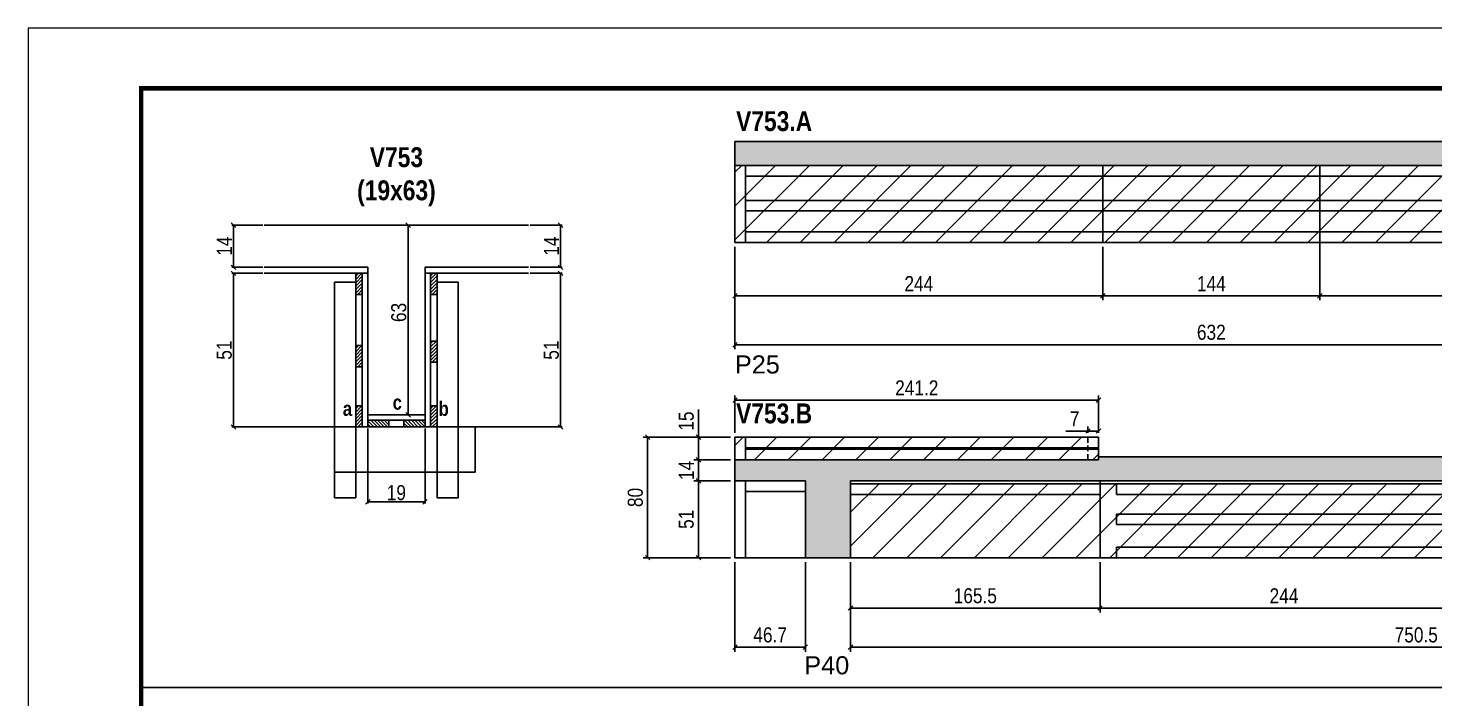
# Model space of a CAD drawing. Extents: x 3309 to 9563, y -2522 to 14608.
# Drawn here: x 8078 to 9011, y 9568 to 10014 of the extents above; entities that cross this region are included whole.
import ezdxf

# ---------------------------------------------------------------- set-up
doc = ezdxf.new("R2010")
doc.units = 0
doc.header["$PDMODE"] = 35
doc.header["$PDSIZE"] = -10
doc.linetypes.add('DASHED', pattern=[0.75, 0.5, -0.25])
doc.linetypes.add('HIDDEN', pattern=[0.375, 0.25, -0.125])
for name, color, linetype in [('5', 5, 'Continuous'), ('COTA', 241, 'Continuous'), ('detalhes', 4, 'Continuous'), ('NOMENCLATURA', 7, 'Continuous'), ('Painéis', 200, 'Continuous'), ('SARR_2.2x7', 40, 'Continuous'), ('SARR_3.5x7', 81, 'Continuous')]:
    doc.layers.add(name, color=color, linetype=linetype)
for name, color, linetype, lineweight in [('CONCRETO', 251, 'Continuous', 25), ('Folhas', 255, 'Continuous', 9), ('Hachura', 251, 'Continuous', 9), ('SARRAFO DE PRESSAO', 251, 'DASHED', 9)]:
    doc.layers.add(name, color=color, linetype=linetype, lineweight=lineweight)
doc.styles.add('COTA TECNICA', font='techl___.ttf', dxfattribs={"height": 10})
doc.styles.add('COTA TECNICA 2X', font='techl___.ttf', dxfattribs={"height": 10})
doc.styles.get("Standard").update_dxf_attribs({"font": 'arial.ttf'})
doc.styles.add('TECNICA', font='techb___.ttf', dxfattribs={"height": 10})
doc.dimstyles.new('PAINEL', dxfattribs={"dimtxt": 10, "dimasz": 3, "dimexe": 3, "dimexo": 3, "dimgap": 3, "dimtad": 1, "dimdec": 1, "dimzin": 12, "dimdsep": 46, "dimtxsty": 'COTA TECNICA', "dimblk1": 'OBLIQUE', "dimblk2": 'OBLIQUE', "dimsah": 1, "dimcen": 0.9, "dimclrd": 4, "dimclre": 4, "dimclrt": 240, "dimadec": 1, "dimazin": 3, "dimtfac": 1, "dimtdec": 1, "dimtmove": 0, "dimatfit": 3, "dimfxl": 1, "dimtolj": 1, "dimtzin": 12, "dimarcsym": 0})
doc.dimstyles.new('SECAO', dxfattribs={"dimscale": 0.333333, "dimtxt": 5, "dimasz": 9, "dimexe": 3, "dimexo": 3, "dimgap": 3, "dimtad": 1, "dimdec": 1, "dimlfac": 0.5, "dimzin": 12, "dimdsep": 46, "dimtxsty": 'COTA TECNICA 2X', "dimblk1": 'OBLIQUE', "dimblk2": 'OBLIQUE', "dimsah": 1, "dimcen": 0.9, "dimclrd": 4, "dimclre": 4, "dimclrt": 240, "dimadec": 1, "dimazin": 3, "dimtfac": 1, "dimtdec": 1, "dimtmove": 0, "dimatfit": 3, "dimfxl": 1, "dimtolj": 1, "dimtzin": 12, "dimarcsym": 0})
pattern_1 = [(135, (41538.6903, -113763.353), (-1.122532015, -1.122532015), [])]
pattern_2 = [(45, (-115217.018, -23384.7219), (-1.122532015, 1.122532015), [])]
pattern_3 = [(45, (-115217.018, -23472.7219), (-1.122532015, 1.122532015), [])]

# ---------------------------------------------------------------- blocks, each defined once
blk = doc.blocks.new('9999999999')
at = {"layer": 'Folhas'}
blk.add_lwpolyline([(98138.98, 34190.21), (99623.98, 34190.21), (99623.98, 35240.21), (98138.98, 35240.21)], close=True, dxfattribs=at)
at = {"layer": 'Folhas', "color": 30, "const_width": 3}
blk.add_lwpolyline([(98213.98, 34230.21), (99583.98, 34230.21), (99583.98, 35200.21), (98213.98, 35200.21)], close=True, dxfattribs=at)
blk = doc.blocks.new('_Oblique')
at = {"color": 0, "linetype": 'ByBlock', "lineweight": -2}
blk.add_line((-0.5, -0.5), (0.5, 0.5), dxfattribs=at)
blk = doc.blocks.new('*D2552')
at = {"layer": 'COTA', "color": 4, "lineweight": -2, "transparency": 16777216}
for p, q in [((8303.15, 9747.82), (8303.15, 9698.07)), ((8341.15, 9747.82), (8341.15, 9698.07)), ((8341.15, 9699.07), (8303.15, 9699.07))]:
    blk.add_line(p, q, dxfattribs=at)
at = {"layer": 'Defpoints', "color": 0, "transparency": 16777216}
for p in [(8303.15, 9748.82), (8341.15, 9748.82), (8303.15, 9699.07)]:
    blk.add_point(p, dxfattribs=at)
at = {"layer": 'COTA', "color": 4, "lineweight": -2, "transparency": 16777216, "xscale": 3, "yscale": 3, "zscale": 3, "rotation": 180}
blk.add_blockref('_Oblique', (8303.15, 9699.07), dxfattribs=at)
at = {"layer": 'COTA', "color": 4, "lineweight": -2, "transparency": 16777216, "xscale": 3, "yscale": 3, "zscale": 3}
blk.add_blockref('_Oblique', (8341.15, 9699.07), dxfattribs=at)
at = {"layer": 'COTA', "color": 240, "transparency": 16777216, "insert": (8322.15, 9705.15), "char_height": 10, "attachment_point": 5, "style": 'COTA TECNICA 2X'}
blk.add_mtext('\\A1;19', dxfattribs=at)
blk = doc.blocks.new('*D2553')
at = {"layer": 'COTA', "color": 4, "lineweight": -2, "transparency": 16777216}
for p, q in [((8233.45, 9850.82), (8213.1, 9850.82)), ((8214.1, 9850.82), (8214.1, 9748.82)), ((8294.15, 9748.82), (8213.1, 9748.82))]:
    blk.add_line(p, q, dxfattribs=at)
at = {"layer": 'Defpoints', "color": 0, "transparency": 16777216}
for p in [(8234.45, 9850.82), (8214.1, 9748.82), (8295.15, 9748.82, 0)]:
    blk.add_point(p, dxfattribs=at)
at = {"layer": 'COTA', "color": 4, "lineweight": -2, "transparency": 16777216, "xscale": 3, "yscale": 3, "zscale": 3}
for p, rotation in [((8214.1, 9850.82), 90), ((8214.1, 9748.82), 270)]:
    blk.add_blockref('_Oblique', p, dxfattribs=dict(at, rotation=rotation))
at = {"layer": 'COTA', "color": 240, "transparency": 16777216, "insert": (8207.99, 9799.82), "char_height": 10, "attachment_point": 5, "rotation": 90, "style": 'COTA TECNICA 2X'}
blk.add_mtext('\\A1;51', dxfattribs=at)
blk = doc.blocks.new('*D2554')
at = {"layer": 'COTA', "color": 4, "lineweight": -2, "transparency": 16777216}
for p, q in [((8410.85, 9850.82), (8432.07, 9850.82)), ((8431.07, 9850.82), (8431.07, 9748.82)), ((8350.15, 9748.82), (8432.07, 9748.82))]:
    blk.add_line(p, q, dxfattribs=at)
at = {"layer": 'Defpoints', "color": 0, "transparency": 16777216}
for p in [(8409.85, 9850.82), (8349.15, 9748.82, 0), (8431.07, 9748.82)]:
    blk.add_point(p, dxfattribs=at)
at = {"layer": 'COTA', "color": 4, "lineweight": -2, "transparency": 16777216, "xscale": 3, "yscale": 3, "zscale": 3}
for p, rotation in [((8431.07, 9850.82), 90), ((8431.07, 9748.82), 270)]:
    blk.add_blockref('_Oblique', p, dxfattribs=dict(at, rotation=rotation))
at = {"layer": 'COTA', "color": 240, "transparency": 16777216, "insert": (8424.96, 9799.82), "char_height": 10, "attachment_point": 5, "rotation": 90, "style": 'COTA TECNICA 2X'}
blk.add_mtext('\\A1;51', dxfattribs=at)
blk = doc.blocks.new('*D2555')
at = {"layer": 'COTA', "color": 4, "lineweight": -2, "transparency": 16777216}
for p, q in [((8340.15, 9882.82), (8328.98, 9882.82)), ((8329.98, 9756.82), (8329.98, 9882.82)), ((8340.15, 9756.82), (8328.98, 9756.82))]:
    blk.add_line(p, q, dxfattribs=at)
at = {"layer": 'Defpoints', "color": 0, "transparency": 16777216}
for p in [(8329.98, 9882.82), (8341.15, 9882.82), (8341.15, 9756.82)]:
    blk.add_point(p, dxfattribs=at)
at = {"layer": 'COTA', "color": 4, "lineweight": -2, "transparency": 16777216, "xscale": 3, "yscale": 3, "zscale": 3}
for p, rotation in [((8329.98, 9882.82), 90), ((8329.98, 9756.82), 270)]:
    blk.add_blockref('_Oblique', p, dxfattribs=dict(at, rotation=rotation))
at = {"layer": 'COTA', "color": 240, "transparency": 16777216, "insert": (8323.76, 9824.82), "char_height": 10, "attachment_point": 5, "rotation": 90, "style": 'COTA TECNICA 2X'}
blk.add_mtext('\\A1;63', dxfattribs=at)
blk = doc.blocks.new('*D2556')
at = {"layer": 'COTA', "color": 4, "lineweight": -2, "transparency": 16777216}
for p, q in [((8410.85, 9882.82), (8432.07, 9882.82)), ((8431.07, 9854.82), (8431.07, 9882.82)), ((8410.85, 9854.82), (8432.07, 9854.82))]:
    blk.add_line(p, q, dxfattribs=at)
at = {"layer": 'Defpoints', "color": 0, "transparency": 16777216}
for p in [(8409.85, 9882.82), (8431.07, 9882.82), (8409.85, 9854.82)]:
    blk.add_point(p, dxfattribs=at)
at = {"layer": 'COTA', "color": 4, "lineweight": -2, "transparency": 16777216, "xscale": 3, "yscale": 3, "zscale": 3}
for p, rotation in [((8431.07, 9882.82), 90), ((8431.07, 9854.82), 270)]:
    blk.add_blockref('_Oblique', p, dxfattribs=dict(at, rotation=rotation))
at = {"layer": 'COTA', "color": 240, "transparency": 16777216, "insert": (8425, 9868.82), "char_height": 10, "attachment_point": 5, "rotation": 90, "style": 'COTA TECNICA 2X'}
blk.add_mtext('\\A1;14', dxfattribs=at)
blk = doc.blocks.new('*D2559')
at = {"layer": 'COTA', "color": 4, "lineweight": -2, "transparency": 16777216}
for p, q in [((8233.45, 9882.82), (8213.1, 9882.82)), ((8214.1, 9854.82), (8214.1, 9882.82)), ((8233.45, 9854.82), (8213.1, 9854.82))]:
    blk.add_line(p, q, dxfattribs=at)
at = {"layer": 'Defpoints', "color": 0, "transparency": 16777216}
for p in [(8214.1, 9882.82), (8234.45, 9882.82), (8234.45, 9854.82)]:
    blk.add_point(p, dxfattribs=at)
at = {"layer": 'COTA', "color": 4, "lineweight": -2, "transparency": 16777216, "xscale": 3, "yscale": 3, "zscale": 3}
for p, rotation in [((8214.1, 9882.82), 90), ((8214.1, 9854.82), 270)]:
    blk.add_blockref('_Oblique', p, dxfattribs=dict(at, rotation=rotation))
at = {"layer": 'COTA', "color": 240, "transparency": 16777216, "insert": (8208.03, 9868.82), "char_height": 10, "attachment_point": 5, "rotation": 90, "style": 'COTA TECNICA 2X'}
blk.add_mtext('\\A1;14', dxfattribs=at)
blk = doc.blocks.new('*D2729')
at = {"layer": 'COTA', "color": 4, "lineweight": -2, "transparency": 16777216}
for p, q in [((8546.73, 9868.34), (8546.73, 9800.39)), ((9178.73, 9868.34), (9178.73, 9800.39)), ((8546.73, 9803.39), (9178.73, 9803.39))]:
    blk.add_line(p, q, dxfattribs=at)
at = {"layer": 'Defpoints', "color": 0, "transparency": 16777216}
for p in [(8546.73, 9871.34), (9178.73, 9871.34), (9178.73, 9803.39)]:
    blk.add_point(p, dxfattribs=at)
at = {"layer": 'COTA', "color": 4, "lineweight": -2, "transparency": 16777216, "xscale": 3, "yscale": 3, "zscale": 3, "rotation": 180}
blk.add_blockref('_Oblique', (8546.73, 9803.39), dxfattribs=at)
at = {"layer": 'COTA', "color": 4, "lineweight": -2, "transparency": 16777216, "xscale": 3, "yscale": 3, "zscale": 3}
blk.add_blockref('_Oblique', (9178.73, 9803.39), dxfattribs=at)
at = {"layer": 'COTA', "color": 240, "transparency": 16777216, "insert": (8862.73, 9811.61), "char_height": 10, "attachment_point": 5, "style": 'COTA TECNICA'}
blk.add_mtext('\\A1;632', dxfattribs=at)
blk = doc.blocks.new('*D2730')
at = {"layer": 'COTA', "color": 4, "lineweight": -2, "transparency": 16777216}
for p, q in [((8546.73, 9868.34), (8546.73, 9832.88)), ((8790.73, 9868.34), (8790.73, 9832.88)), ((8546.73, 9835.88), (8790.73, 9835.88))]:
    blk.add_line(p, q, dxfattribs=at)
at = {"layer": 'Defpoints', "color": 0, "transparency": 16777216}
for p in [(8546.73, 9871.34), (8790.73, 9871.34), (8790.73, 9835.88)]:
    blk.add_point(p, dxfattribs=at)
at = {"layer": 'COTA', "color": 4, "lineweight": -2, "transparency": 16777216, "xscale": 3, "yscale": 3, "zscale": 3, "rotation": 180}
blk.add_blockref('_Oblique', (8546.73, 9835.88), dxfattribs=at)
at = {"layer": 'COTA', "color": 4, "lineweight": -2, "transparency": 16777216, "xscale": 3, "yscale": 3, "zscale": 3}
blk.add_blockref('_Oblique', (8790.73, 9835.88), dxfattribs=at)
at = {"layer": 'COTA', "color": 240, "transparency": 16777216, "insert": (8668.73, 9843.95), "char_height": 10, "attachment_point": 5, "style": 'COTA TECNICA'}
blk.add_mtext('\\A1;244', dxfattribs=at)
blk = doc.blocks.new('*D2721')
at = {"layer": 'COTA', "color": 4, "lineweight": -2, "transparency": 16777216}
for p, q in [((8934.73, 9875.34), (8934.73, 9832.88)), ((9178.73, 9868.34), (9178.73, 9832.88)), ((8934.73, 9835.88), (9178.73, 9835.88))]:
    blk.add_line(p, q, dxfattribs=at)
at = {"layer": 'Defpoints', "color": 0, "transparency": 16777216}
for p in [(8934.73, 9878.34), (9178.73, 9871.34), (9178.73, 9835.88)]:
    blk.add_point(p, dxfattribs=at)
at = {"layer": 'COTA', "color": 4, "lineweight": -2, "transparency": 16777216, "xscale": 3, "yscale": 3, "zscale": 3, "rotation": 180}
blk.add_blockref('_Oblique', (8934.73, 9835.88), dxfattribs=at)
at = {"layer": 'COTA', "color": 4, "lineweight": -2, "transparency": 16777216, "xscale": 3, "yscale": 3, "zscale": 3}
blk.add_blockref('_Oblique', (9178.73, 9835.88), dxfattribs=at)
at = {"layer": 'COTA', "color": 240, "transparency": 16777216, "insert": (9056.73, 9843.95), "char_height": 10, "attachment_point": 5, "style": 'COTA TECNICA'}
blk.add_mtext('\\A1;244', dxfattribs=at)
blk = doc.blocks.new('*D2731')
at = {"layer": 'COTA', "color": 4, "lineweight": -2, "transparency": 16777216}
for p, q in [((8790.73, 9868.34), (8790.73, 9832.88)), ((8934.73, 9868.34), (8934.73, 9832.88)), ((8790.73, 9835.88), (8934.73, 9835.88))]:
    blk.add_line(p, q, dxfattribs=at)
at = {"layer": 'Defpoints', "color": 0, "transparency": 16777216}
for p in [(8790.73, 9871.34), (8934.73, 9871.34), (8934.73, 9835.88)]:
    blk.add_point(p, dxfattribs=at)
at = {"layer": 'COTA', "color": 4, "lineweight": -2, "transparency": 16777216, "xscale": 3, "yscale": 3, "zscale": 3, "rotation": 180}
blk.add_blockref('_Oblique', (8790.73, 9835.88), dxfattribs=at)
at = {"layer": 'COTA', "color": 4, "lineweight": -2, "transparency": 16777216, "xscale": 3, "yscale": 3, "zscale": 3}
blk.add_blockref('_Oblique', (8934.73, 9835.88), dxfattribs=at)
at = {"layer": 'COTA', "color": 240, "transparency": 16777216, "insert": (8862.73, 9843.95), "char_height": 10, "attachment_point": 5, "style": 'COTA TECNICA'}
blk.add_mtext('\\A1;144', dxfattribs=at)
blk = doc.blocks.new('*D5323')
at = {"layer": 'COTA', "color": 4, "lineweight": -2, "transparency": 16777216}
for p, q in [((8623.43, 9659.03), (8623.43, 9599.64)), ((9373.93, 9659.03), (9373.93, 9599.64)), ((9373.93, 9602.64), (8623.43, 9602.64))]:
    blk.add_line(p, q, dxfattribs=at)
at = {"layer": 'Defpoints', "color": 0, "transparency": 16777216}
for p in [(8623.43, 9662.03), (9373.93, 9662.03), (8623.43, 9602.64)]:
    blk.add_point(p, dxfattribs=at)
at = {"layer": 'COTA', "color": 4, "lineweight": -2, "transparency": 16777216, "xscale": 3, "yscale": 3, "zscale": 3, "rotation": 180}
blk.add_blockref('_Oblique', (8623.43, 9602.64), dxfattribs=at)
at = {"layer": 'COTA', "color": 4, "lineweight": -2, "transparency": 16777216, "xscale": 3, "yscale": 3, "zscale": 3}
blk.add_blockref('_Oblique', (9373.93, 9602.64), dxfattribs=at)
at = {"layer": 'COTA', "color": 240, "transparency": 16777216, "insert": (8998.68, 9610.75), "char_height": 10, "attachment_point": 5, "style": 'COTA TECNICA'}
blk.add_mtext('\\A1;750.5', dxfattribs=at)
blk = doc.blocks.new('*D5324')
at = {"layer": 'COTA', "color": 4, "lineweight": -2, "transparency": 16777216}
for p, q in [((8788.93, 9659.03), (8788.93, 9625.63)), ((9032.93, 9659.03), (9032.93, 9625.63)), ((9032.93, 9628.63), (8788.93, 9628.63))]:
    blk.add_line(p, q, dxfattribs=at)
at = {"layer": 'Defpoints', "color": 0, "transparency": 16777216}
for p in [(8788.93, 9662.03), (9032.93, 9662.03), (8788.93, 9628.63)]:
    blk.add_point(p, dxfattribs=at)
at = {"layer": 'COTA', "color": 4, "lineweight": -2, "transparency": 16777216, "xscale": 3, "yscale": 3, "zscale": 3, "rotation": 180}
blk.add_blockref('_Oblique', (8788.93, 9628.63), dxfattribs=at)
at = {"layer": 'COTA', "color": 4, "lineweight": -2, "transparency": 16777216, "xscale": 3, "yscale": 3, "zscale": 3}
blk.add_blockref('_Oblique', (9032.93, 9628.63), dxfattribs=at)
at = {"layer": 'COTA', "color": 240, "transparency": 16777216, "insert": (8910.93, 9636.7), "char_height": 10, "attachment_point": 5, "style": 'COTA TECNICA'}
blk.add_mtext('\\A1;244', dxfattribs=at)
blk = doc.blocks.new('*D5325')
at = {"layer": 'COTA', "color": 4, "lineweight": -2, "transparency": 16777216}
for p, q in [((8623.43, 9659.03), (8623.43, 9625.63)), ((8788.93, 9659.03), (8788.93, 9625.63)), ((8788.93, 9628.63), (8623.43, 9628.63))]:
    blk.add_line(p, q, dxfattribs=at)
at = {"layer": 'Defpoints', "color": 0, "transparency": 16777216}
for p in [(8623.43, 9662.03), (8788.93, 9662.03), (8623.43, 9628.63)]:
    blk.add_point(p, dxfattribs=at)
at = {"layer": 'COTA', "color": 4, "lineweight": -2, "transparency": 16777216, "xscale": 3, "yscale": 3, "zscale": 3, "rotation": 180}
blk.add_blockref('_Oblique', (8623.43, 9628.63), dxfattribs=at)
at = {"layer": 'COTA', "color": 4, "lineweight": -2, "transparency": 16777216, "xscale": 3, "yscale": 3, "zscale": 3}
blk.add_blockref('_Oblique', (8788.93, 9628.63), dxfattribs=at)
at = {"layer": 'COTA', "color": 240, "transparency": 16777216, "insert": (8706.18, 9636.74), "char_height": 10, "attachment_point": 5, "style": 'COTA TECNICA'}
blk.add_mtext('\\A1;165.5', dxfattribs=at)
blk = doc.blocks.new('*D5333')
at = {"layer": 'COTA', "color": 4, "lineweight": -2, "transparency": 16777216}
for p, q in [((8546.73, 9659.03), (8546.73, 9599.64)), ((8593.43, 9659.03), (8593.43, 9599.64)), ((8593.43, 9602.64), (8546.73, 9602.64))]:
    blk.add_line(p, q, dxfattribs=at)
at = {"layer": 'Defpoints', "color": 0, "transparency": 16777216}
for p in [(8546.73, 9662.03), (8593.43, 9662.03), (8546.73, 9602.64)]:
    blk.add_point(p, dxfattribs=at)
at = {"layer": 'COTA', "color": 4, "lineweight": -2, "transparency": 16777216, "xscale": 3, "yscale": 3, "zscale": 3, "rotation": 180}
blk.add_blockref('_Oblique', (8546.73, 9602.64), dxfattribs=at)
at = {"layer": 'COTA', "color": 4, "lineweight": -2, "transparency": 16777216, "xscale": 3, "yscale": 3, "zscale": 3}
blk.add_blockref('_Oblique', (8593.43, 9602.64), dxfattribs=at)
at = {"layer": 'COTA', "color": 240, "transparency": 16777216, "insert": (8570.08, 9610.75), "char_height": 10, "attachment_point": 5, "style": 'COTA TECNICA'}
blk.add_mtext('\\A1;46.7', dxfattribs=at)
blk = doc.blocks.new('*D5334')
at = {"layer": 'COTA', "color": 4, "lineweight": -2, "transparency": 16777216}
for p, q in [((8543.73, 9713.03), (8519.54, 9713.03)), ((8522.54, 9713.03), (8522.54, 9662.03)), ((8543.73, 9662.03), (8519.54, 9662.03))]:
    blk.add_line(p, q, dxfattribs=at)
at = {"layer": 'Defpoints', "color": 0, "transparency": 16777216}
for p in [(8546.73, 9713.03), (8522.54, 9662.03), (8546.73, 9662.03)]:
    blk.add_point(p, dxfattribs=at)
at = {"layer": 'COTA', "color": 4, "lineweight": -2, "transparency": 16777216, "xscale": 3, "yscale": 3, "zscale": 3}
for p, rotation in [((8522.54, 9713.03), 90), ((8522.54, 9662.03), 270)]:
    blk.add_blockref('_Oblique', p, dxfattribs=dict(at, rotation=rotation))
at = {"layer": 'COTA', "color": 240, "transparency": 16777216, "insert": (8514.43, 9687.53), "char_height": 10, "attachment_point": 5, "rotation": 90, "style": 'COTA TECNICA'}
blk.add_mtext('\\A1;51', dxfattribs=at)
blk = doc.blocks.new('*D5335')
at = {"layer": 'COTA', "color": 4, "lineweight": -2, "transparency": 16777216}
for p, q in [((8543.73, 9727.03), (8519.54, 9727.03)), ((8522.54, 9713.03), (8522.54, 9727.03)), ((8543.73, 9713.03), (8519.54, 9713.03))]:
    blk.add_line(p, q, dxfattribs=at)
at = {"layer": 'Defpoints', "color": 0, "transparency": 16777216}
for p in [(8522.54, 9727.03), (8546.73, 9727.03), (8546.73, 9713.03)]:
    blk.add_point(p, dxfattribs=at)
at = {"layer": 'COTA', "color": 4, "lineweight": -2, "transparency": 16777216, "xscale": 3, "yscale": 3, "zscale": 3}
for p, rotation in [((8522.54, 9727.03), 90), ((8522.54, 9713.03), 270)]:
    blk.add_blockref('_Oblique', p, dxfattribs=dict(at, rotation=rotation))
at = {"layer": 'COTA', "color": 240, "transparency": 16777216, "insert": (8514.47, 9720.03), "char_height": 10, "attachment_point": 5, "rotation": 90, "style": 'COTA TECNICA'}
blk.add_mtext('\\A1;14', dxfattribs=at)
blk = doc.blocks.new('*D5336')
at = {"layer": 'COTA', "color": 4, "lineweight": -2, "transparency": 16777216}
for p, q in [((8522.54, 9742.03), (8522.54, 9760.4)), ((8543.73, 9742.03), (8519.54, 9742.03)), ((8522.54, 9727.03), (8522.54, 9742.03)), ((8543.73, 9727.03), (8519.54, 9727.03))]:
    blk.add_line(p, q, dxfattribs=at)
at = {"layer": 'Defpoints', "color": 0, "transparency": 16777216}
for p in [(8522.54, 9742.03), (8546.73, 9742.03), (8546.73, 9727.03)]:
    blk.add_point(p, dxfattribs=at)
at = {"layer": 'COTA', "color": 4, "lineweight": -2, "transparency": 16777216, "xscale": 3, "yscale": 3, "zscale": 3}
for p, rotation in [((8522.54, 9742.03), 90), ((8522.54, 9727.03), 270)]:
    blk.add_blockref('_Oblique', p, dxfattribs=dict(at, rotation=rotation))
at = {"layer": 'COTA', "color": 240, "transparency": 16777216, "insert": (8514.43, 9752.71), "char_height": 10, "attachment_point": 5, "rotation": 90, "style": 'COTA TECNICA'}
blk.add_mtext('\\A1;15', dxfattribs=at)
blk = doc.blocks.new('*D5337')
at = {"layer": 'COTA', "color": 4, "lineweight": -2, "transparency": 16777216}
for p, q in [((8543.73, 9742.03), (8485.81, 9742.03)), ((8488.81, 9662.03), (8488.81, 9742.03)), ((8543.73, 9662.03), (8485.81, 9662.03))]:
    blk.add_line(p, q, dxfattribs=at)
at = {"layer": 'Defpoints', "color": 0, "transparency": 16777216}
for p in [(8488.81, 9742.03), (8546.73, 9742.03), (8546.73, 9662.03)]:
    blk.add_point(p, dxfattribs=at)
at = {"layer": 'COTA', "color": 4, "lineweight": -2, "transparency": 16777216, "xscale": 3, "yscale": 3, "zscale": 3}
for p, rotation in [((8488.81, 9742.03), 90), ((8488.81, 9662.03), 270)]:
    blk.add_blockref('_Oblique', p, dxfattribs=dict(at, rotation=rotation))
at = {"layer": 'COTA', "color": 240, "transparency": 16777216, "insert": (8480.69, 9702.03), "char_height": 10, "attachment_point": 5, "rotation": 90, "style": 'COTA TECNICA'}
blk.add_mtext('\\A1;80', dxfattribs=at)
blk = doc.blocks.new('*D5338')
at = {"layer": 'COTA', "color": 4, "lineweight": -2, "transparency": 16777216}
for p, q in [((8546.73, 9745.03), (8546.73, 9769.66)), ((8546.73, 9766.66), (8787.93, 9766.66)), ((8787.93, 9745.03), (8787.93, 9769.66))]:
    blk.add_line(p, q, dxfattribs=at)
at = {"layer": 'Defpoints', "color": 0, "transparency": 16777216}
for p in [(8787.93, 9766.66), (8546.73, 9742.03), (8787.93, 9742.03)]:
    blk.add_point(p, dxfattribs=at)
at = {"layer": 'COTA', "color": 4, "lineweight": -2, "transparency": 16777216, "xscale": 3, "yscale": 3, "zscale": 3, "rotation": 180}
blk.add_blockref('_Oblique', (8546.73, 9766.66), dxfattribs=at)
at = {"layer": 'COTA', "color": 4, "lineweight": -2, "transparency": 16777216, "xscale": 3, "yscale": 3, "zscale": 3}
blk.add_blockref('_Oblique', (8787.93, 9766.66), dxfattribs=at)
at = {"layer": 'COTA', "color": 240, "transparency": 16777216, "insert": (8667.33, 9774.73), "char_height": 10, "attachment_point": 5, "style": 'COTA TECNICA'}
blk.add_mtext('\\A1;241.2', dxfattribs=at)
blk = doc.blocks.new('*D5339')
at = {"layer": 'COTA', "color": 4, "lineweight": -2, "transparency": 16777216}
for p, q in [((8780.93, 9746.1), (8766.2, 9746.1)), ((8780.93, 9745.03), (8780.93, 9749.1)), ((8787.93, 9746.1), (8780.93, 9746.1)), ((8787.93, 9745.03), (8787.93, 9749.1))]:
    blk.add_line(p, q, dxfattribs=at)
at = {"layer": 'Defpoints', "color": 0, "transparency": 16777216}
for p in [(8780.93, 9746.1), (8780.93, 9742.03), (8787.93, 9742.03)]:
    blk.add_point(p, dxfattribs=at)
at = {"layer": 'COTA', "color": 4, "lineweight": -2, "transparency": 16777216, "xscale": 3, "yscale": 3, "zscale": 3, "rotation": 180}
blk.add_blockref('_Oblique', (8780.93, 9746.1), dxfattribs=at)
at = {"layer": 'COTA', "color": 4, "lineweight": -2, "transparency": 16777216, "xscale": 3, "yscale": 3, "zscale": 3}
blk.add_blockref('_Oblique', (8787.93, 9746.1), dxfattribs=at)
at = {"layer": 'COTA', "color": 240, "transparency": 16777216, "insert": (8772.06, 9754.17), "char_height": 10, "attachment_point": 5, "style": 'COTA TECNICA'}
blk.add_mtext('\\A1;7', dxfattribs=at)

msp = doc.modelspace()

# ---------------------------------------------------------------- hatches: boundary and pattern name
at = {"layer": 'COTA'}
h = msp.add_hatch(dxfattribs=at)
h.set_pattern_fill('AR-CONC', color=256, scale=0.03)
h.set_pattern_definition([(50, (-2568.256, 24.8587), (5.4655401, -0.4781726), [0.5715, -6.2865]), (355, (-2568.256, 24.8587), (-1.0573026, 5.7317054), [0.4572, -5.0292175]), (100.451445, (-2567.8007, 24.819), (4.4082374, 5.2535326), [0.4857003, -5.3427073]), (46.1842, (-2568.256, 26.383), (8.1323712, -1.2612698), [0.85725, -9.42975]), (96.63556, (-2567.5785, 26.2776), (7.122124, 7.4227837), [0.7285507, -8.0140682]), (351.18415, (-2568.256, 26.383), (7.122124, 7.4227837), [0.685799, -7.543792]), (21, (-2567.494, 26.0017), (4.5484317, -3.067956), [0.5715, -6.2865]), (326, (-2567.494, 26.0017), (1.8540609, 5.525639), [0.4572, -5.0292]), (71.451445, (-2567.115, 25.746), (6.4024926, 2.457683), [0.4857003, -5.3426981]), (37.5, (-2568.2562, 24.8587), (0.0926581, 2.53665117), [0, -4.96824, 0, -5.1054, 0, -5.04825]), (7.5, (-2568.2562, 24.8587), (2.00458988, 3.00541724), [0, -2.91084, 0, -4.85394, 0, -1.92405]), (327.5, (-2569.9554, 24.8587), (4.06771786, -0.17186232), [0, -1.905, 0, -5.9436, 0, -7.8867]), (317.5, (-2570.7174, 24.8587), (4.44387544, 0.7627947), [0, -2.4765, 0, -3.94716, 0, -5.6007])])
h.paths.add_polyline_path([(8546.73, 9938.34), (8546.73, 9922.34), (9178.73, 9922.34), (9178.73, 9938.34)])
h = msp.add_hatch(dxfattribs=at)
h.set_pattern_fill('AR-CONC', color=256, scale=0.03)
h.paths.add_polyline_path([(8593.43, 9662.03), (8623.43, 9662.03), (8623.43, 9713.03), (9373.93, 9713.03), (9373.93, 9729.03), (8787.93, 9729.03), (8787.93, 9727.03), (8546.73, 9727.03), (8546.73, 9713.03), (8593.43, 9713.03)])
at = {"layer": 'Hachura', "linetype": 'ByBlock'}
h = msp.add_hatch(dxfattribs=at)
h.set_pattern_fill('ANSI31', color=256, scale=5)
h.set_pattern_definition([(45, (-9.81, 14.268), (-11.22532, 11.22532), [])])
h.paths.add_polyline_path([(8790.73, 9922.34), (8546.73, 9922.34), (8546.73, 9871.34), (8790.73, 9871.34)])
h.paths.add_polyline_path([(8934.73, 9922.34), (8790.73, 9922.34), (8790.73, 9871.34), (8934.73, 9871.34)])
h.paths.add_polyline_path([(9178.73, 9922.34), (8934.73, 9922.34), (8934.73, 9871.34), (9178.73, 9871.34)])
h = msp.add_hatch(dxfattribs=at)
h.set_pattern_fill('ANSI31', color=256, scale=5)
h.paths.add_polyline_path([(8787.93, 9742.03), (8546.73, 9742.03), (8546.73, 9727.03), (8787.93, 9727.03)])
h = msp.add_hatch(dxfattribs=at)
h.set_pattern_fill('ANSI31', color=256, scale=5)
h.set_pattern_definition([(45, (-65.803, -7.349), (-11.22532, 11.22532), [])])
h.paths.add_polyline_path([(8788.93, 9711.03), (8623.43, 9711.03), (8623.43, 9662.03), (8788.93, 9662.03)])
h.paths.add_polyline_path([(9032.93, 9711.03), (8788.93, 9711.03), (8788.93, 9662.03), (9032.93, 9662.03)])
h.paths.add_polyline_path([(9276.93, 9711.03), (9032.93, 9711.03), (9032.93, 9662.03), (9276.93, 9662.03)])
h.paths.add_polyline_path([(9373.93, 9711.03), (9276.93, 9711.03), (9276.93, 9662.03), (9373.93, 9662.03)])
at = {"layer": 'SARR_2.2x7'}
h = msp.add_hatch(dxfattribs=at)
h.set_pattern_fill('ANSI31', color=256, scale=0.5)
h.set_pattern_definition(pattern_2)
h.paths.add_polyline_path([(8295.15, 9836.82), (8299.55, 9836.82), (8299.55, 9850.82), (8295.15, 9850.82)])
h = msp.add_hatch(dxfattribs=at)
h.set_pattern_fill('ANSI31', color=256, scale=0.5)
h.set_pattern_definition(pattern_2)
h.paths.add_polyline_path([(8349.15, 9836.82), (8344.75, 9836.82), (8344.75, 9850.82), (8349.15, 9850.82)])
h = msp.add_hatch(dxfattribs=at)
h.set_pattern_fill('ANSI31', color=256, scale=0.5)
h.set_pattern_definition([(45, (-115217.018, -23432.7219), (-1.122532015, 1.122532015), [])])
h.paths.add_polyline_path([(8295.15, 9788.82), (8299.55, 9788.82), (8299.55, 9802.82), (8295.15, 9802.82)])
h = msp.add_hatch(dxfattribs=at)
h.set_pattern_fill('ANSI31', color=256, scale=0.5)
h.set_pattern_definition([(45, (-115217.018, -23429.7219), (-1.122532015, 1.122532015), [])])
h.paths.add_polyline_path([(8349.15, 9791.82), (8344.75, 9791.82), (8344.75, 9805.82), (8349.15, 9805.82)])
h = msp.add_hatch(dxfattribs=at)
h.set_pattern_fill('ANSI31', color=256, scale=0.5)
h.set_pattern_definition(pattern_3)
h.paths.add_polyline_path([(8295.15, 9748.82), (8299.55, 9748.82), (8299.55, 9762.82), (8295.15, 9762.82)])
h = msp.add_hatch(dxfattribs=at)
h.set_pattern_fill('ANSI31', color=256, scale=0.5)
h.set_pattern_definition(pattern_3)
h.paths.add_polyline_path([(8349.15, 9748.82), (8344.75, 9748.82), (8344.75, 9762.82), (8349.15, 9762.82)])
h = msp.add_hatch(dxfattribs=at)
h.set_pattern_fill('ANSI31', color=256, scale=0.5, angle=90)
h.set_pattern_definition(pattern_1)
h.paths.add_polyline_path([(8317.15, 9748.82), (8317.15, 9753.22), (8303.15, 9753.22), (8303.15, 9748.82)])
h = msp.add_hatch(dxfattribs=at)
h.set_pattern_fill('ANSI31', color=256, scale=0.5, angle=90)
h.set_pattern_definition(pattern_1)
h.paths.add_polyline_path([(8327.15, 9753.22), (8327.15, 9748.82), (8341.15, 9748.82), (8341.15, 9753.22)])

# ---------------------------------------------------------------- linework, layer by layer
at = {"layer": 'CONCRETO', "linetype": 'Continuous'}
msp.add_line((8409.85, 9882.82), (8234.45, 9882.82), dxfattribs=at)
at = {"layer": 'COTA'}
for p, q in [((8546.73, 9938.34), (9178.73, 9938.34)), ((8546.73, 9922.34), (8546.73, 9938.34)), ((8546.73, 9713.03), (8546.73, 9727.03)), ((8787.93, 9729.03), (9373.93, 9729.03)), ((8623.43, 9662.03), (8593.43, 9662.03)), ((8152.87, 9575.95), (9522.87, 9575.95))]:
    msp.add_line(p, q, dxfattribs=at)
at = {"layer": 'Painéis', "linetype": 'ByBlock'}
for p, q in [((9178.73, 9922.34), (8546.73, 9922.34)), ((8546.73, 9922.34), (8546.73, 9871.34)), ((8790.73, 9922.34), (8790.73, 9871.34)), ((8934.73, 9871.34), (8934.73, 9922.34)), ((8546.73, 9871.34), (9178.73, 9871.34)), ((8787.93, 9742.03), (8546.73, 9742.03)), ((8546.73, 9742.03), (8546.73, 9727.03)), ((8787.93, 9727.03), (8787.93, 9742.03)), ((8546.73, 9727.03), (8787.93, 9727.03)), ((8593.43, 9713.03), (8546.73, 9713.03)), ((8546.73, 9713.03), (8546.73, 9662.03)), ((8593.43, 9662.03), (8593.43, 9713.03)), ((8623.43, 9662.03), (8623.43, 9713.03)), ((8623.43, 9713.03), (9373.93, 9713.03)), ((8623.43, 9711.03), (9373.93, 9711.03)), ((8788.93, 9713.03), (8788.93, 9662.03)), ((8546.73, 9662.03), (8593.43, 9662.03)), ((9373.93, 9662.03), (8623.43, 9662.03))]:
    msp.add_line(p, q, dxfattribs=at)
at = {"layer": 'Painéis', "linetype": 'Continuous', "elevation": 0}
for points in [[(8234.45, 9850.82), (8303.15, 9850.82), (8303.15, 9854.82), (8234.45, 9854.82)], [(8409.85, 9850.82), (8341.15, 9850.82), (8341.15, 9854.82), (8409.85, 9854.82)]]:
    msp.add_lwpolyline(points, dxfattribs=at)
at = {"layer": 'Painéis', "linetype": 'Continuous'}
for points in [[(8299.55, 9748.82), (8299.55, 9850.82), (8303.15, 9850.82), (8303.15, 9748.82)], [(8344.75, 9748.82), (8344.75, 9850.82), (8341.15, 9850.82), (8341.15, 9748.82)], [(8341.15, 9756.82), (8303.15, 9756.82), (8303.15, 9753.22), (8341.15, 9753.22)]]:
    msp.add_lwpolyline(points, close=True, dxfattribs=at)
at = {"layer": 'SARR_2.2x7', "linetype": 'Continuous'}
for p, q in [((8553.73, 9871.34), (8553.73, 9922.34)), ((8553.73, 9915.34), (8790.73, 9915.34)), ((8790.73, 9915.34), (8934.73, 9915.34)), ((8934.73, 9915.34), (9178.73, 9915.34)), ((8553.73, 9899.17), (8790.73, 9899.17)), ((8553.73, 9892.17), (8790.73, 9892.17)), ((8790.73, 9899.17), (8934.73, 9899.17)), ((8790.73, 9892.17), (8934.73, 9892.17)), ((8934.73, 9899.17), (9120.73, 9899.17)), ((8934.73, 9892.17), (9120.73, 9892.17)), ((8553.73, 9878.34), (8790.73, 9878.34)), ((8790.73, 9878.34), (8934.73, 9878.34)), ((8934.73, 9878.34), (9120.73, 9878.34)), ((8553.73, 9727.03), (8553.73, 9742.03)), ((8553.73, 9735.03), (8787.93, 9735.03)), ((8553.73, 9734.03), (8787.93, 9734.03)), ((8553.73, 9713.03), (8553.73, 9662.03)), ((8593.43, 9706.03), (8553.73, 9706.03)), ((8799.93, 9704.03), (8799.93, 9711.03)), ((8788.93, 9704.03), (8623.43, 9704.03)), ((8799.93, 9704.03), (9032.93, 9704.03)), ((8799.93, 9684.03), (8799.93, 9691.03)), ((8799.93, 9691.03), (9032.93, 9691.03)), ((8799.93, 9684.03), (9032.93, 9684.03)), ((8799.93, 9662.03), (8799.93, 9669.03)), ((8799.93, 9669.03), (9032.93, 9669.03))]:
    msp.add_line(p, q, dxfattribs=at)
at = {"layer": 'SARR_2.2x7', "linetype": 'HIDDEN', "ltscale": 15}
msp.add_line((8780.93, 9727.03), (8780.93, 9742.03), dxfattribs=at)
at = {"layer": 'SARR_2.2x7'}
for points in [[(8299.55, 9850.82), (8299.55, 9836.82), (8295.15, 9836.82), (8295.15, 9850.82)], [(8344.75, 9850.82), (8344.75, 9836.82), (8349.15, 9836.82), (8349.15, 9850.82)], [(8299.55, 9802.82), (8299.55, 9788.82), (8295.15, 9788.82), (8295.15, 9802.82)], [(8344.75, 9805.82), (8344.75, 9791.82), (8349.15, 9791.82), (8349.15, 9805.82)], [(8299.55, 9762.82), (8299.55, 9748.82), (8295.15, 9748.82), (8295.15, 9762.82)], [(8344.75, 9762.82), (8344.75, 9748.82), (8349.15, 9748.82), (8349.15, 9762.82)], [(8303.15, 9753.22), (8317.15, 9753.22), (8317.15, 9748.82), (8303.15, 9748.82)], [(8341.15, 9753.22), (8327.15, 9753.22), (8327.15, 9748.82), (8341.15, 9748.82)]]:
    msp.add_lwpolyline(points, close=True, dxfattribs=at)
at = {"layer": 'SARR_3.5x7'}
for points in [[(8295.15, 9844.82), (8281.15, 9844.82), (8281.15, 9701.84), (8295.15, 9701.84)], [(8349.15, 9844.82), (8363.15, 9844.82), (8363.15, 9701.84), (8349.15, 9701.84)], [(8281.15, 9748.82), (8374.34, 9748.82), (8374.34, 9718.73), (8281.15, 9718.73)]]:
    msp.add_lwpolyline(points, close=True, dxfattribs=at)

# ---------------------------------------------------------------- block references
at = {"layer": 'SARRAFO DE PRESSAO', "color": 6, "linetype": 'ByBlock'}
msp.add_blockref('9999999999', (-90061.11, -25226.65), dxfattribs=at)

# ---------------------------------------------------------------- texts
at = {"layer": '5', "linetype": 'Continuous'}
for s, p in [('P25', (8546.71, 9784.32)), ('P40', (8592.74, 9584.63))]:
    msp.add_text(s, height=12, rotation=359.99996, dxfattribs=at).set_placement(p)
at = {"layer": 'detalhes', "style": 'TECNICA'}
for s, p in [('a', (8286.63, 9756.18)), ('c', (8319.7, 9760.29)), ('b', (8350.19, 9756.17))]:
    msp.add_text(s, height=9.6, dxfattribs=at).set_placement(p)
at = {"layer": 'NOMENCLATURA', "style": 'TECNICA'}
for s, p in [('V753.A', (8547.51, 9945.23)), ('V753.B', (8547.51, 9751.21))]:
    msp.add_text(s, height=13.2, dxfattribs=at).set_placement(p)
at = {"layer": 'NOMENCLATURA', "insert": (8322.18, 9934.51), "char_height": 13.2, "attachment_point": 2, "style": 'TECNICA'}
msp.add_mtext_dynamic_manual_height_columns('V753\\P(19x63)', width=300.2766, gutter_width=1, heights=[0], dxfattribs=at)

# ---------------------------------------------------------------- dimensions: what is measured, and where the dimension line sits
at = {"layer": 'COTA'}
for base, p1, p2, angle, dimstyle, picture, middle in [((8214.1, 9882.82), (8234.45, 9854.82), (8234.45, 9882.82), 90, 'SECAO', '*D2559', (8208.03, 9868.82)), ((8431.07, 9882.82), (8409.85, 9854.82), (8409.85, 9882.82), 90, 'SECAO', '*D2556', (8425, 9868.82)), ((9178.73, 9803.39), (8546.73, 9871.34), (9178.73, 9871.34), 180, 'PAINEL', '*D2729', (8862.73, 9811.61)), ((8214.1, 9748.82, 0), (8234.45, 9850.82), (8295.15, 9748.82), 90, 'SECAO', '*D2553', (8207.99, 9799.82, 0)), ((8431.07, 9748.82, 0), (8409.85, 9850.82), (8349.15, 9748.82), 90, 'SECAO', '*D2554', (8424.96, 9799.82, 0)), ((8787.93, 9766.66), (8546.73, 9742.03), (8787.93, 9742.03), 180, 'PAINEL', '*D5338', (8667.33, 9774.73)), ((8522.54, 9742.03), (8546.73, 9727.03), (8546.73, 9742.03), 90, 'PAINEL', '*D5336', (8514.43, 9752.71)), ((8780.93, 9746.1), (8787.93, 9742.03), (8780.93, 9742.03), 180, 'PAINEL', '*D5339', (8772.06, 9754.17)), ((8488.81, 9742.03), (8546.73, 9662.03), (8546.73, 9742.03), 90, 'PAINEL', '*D5337', (8480.69, 9702.03)), ((8522.54, 9662.03), (8546.73, 9713.03), (8546.73, 9662.03), 90, 'PAINEL', '*D5334', (8514.43, 9687.53)), ((8788.93, 9628.63), (9032.93, 9662.03), (8788.93, 9662.03), 180, 'PAINEL', '*D5324', (8910.93, 9636.7))]:
    dim = msp.add_linear_dim(base=base, p1=p1, p2=p2, angle=angle, dimstyle=dimstyle, dxfattribs=at)
    dim.commit()
    dim.dimension.update_dxf_attribs({"geometry": picture, "text_midpoint": middle})
for base, p1, p2, angle, dimstyle, picture, middle in [((8329.98, 9882.82), (8341.15, 9756.82), (8341.15, 9882.82), 90, 'SECAO', '*D2555', (8329.98, 9824.82)), ((8303.15, 9699.07), (8341.15, 9748.82), (8303.15, 9748.82), 180, 'SECAO', '*D2552', (8322.15, 9699.07)), ((8522.54, 9727.03), (8546.73, 9713.03), (8546.73, 9727.03), 90, 'PAINEL', '*D5335', (8522.54, 9720.03))]:
    dim = msp.add_linear_dim(base=base, p1=p1, p2=p2, angle=angle, dimstyle=dimstyle, dxfattribs=at)
    dim.commit()
    dim.dimension.update_dxf_attribs({"geometry": picture, "text_midpoint": middle, "dimtype": 160})
dim = msp.add_linear_dim(base=(9178.73, 9835.88), p1=(8934.73, 9878.34), p2=(9178.73, 9871.34), dimstyle='PAINEL', override={"dimtmove": 1}, dxfattribs=at)
dim.commit()
dim.dimension.update_dxf_attribs({"geometry": '*D2721', "text_midpoint": (9056.73, 9843.95)})
for base, p1, p2, picture, middle in [((8790.73, 9835.88), (8546.73, 9871.34), (8790.73, 9871.34), '*D2730', (8668.73, 9843.95)), ((8934.73, 9835.88), (8790.73, 9871.34), (8934.73, 9871.34), '*D2731', (8862.73, 9843.95)), ((8546.73, 9602.64), (8593.43, 9662.03), (8546.73, 9662.03), '*D5333', (8570.08, 9610.75)), ((8623.43, 9602.64), (9373.93, 9662.03), (8623.43, 9662.03), '*D5323', (8998.68, 9610.75))]:
    dim = msp.add_linear_dim(base=base, p1=p1, p2=p2, dimstyle='PAINEL', dxfattribs=at)
    dim.commit()
    dim.dimension.update_dxf_attribs({"geometry": picture, "text_midpoint": middle})
dim = msp.add_linear_dim(base=(8623.43, 9628.63), p1=(8788.93, 9662.03), p2=(8623.43, 9662.03), angle=180, dimstyle='PAINEL', override={"dimtmove": 1}, dxfattribs=at)
dim.commit()
dim.dimension.update_dxf_attribs({"geometry": '*D5325', "text_midpoint": (8706.18, 9636.74)})

doc.saveas('drawing.dxf')
